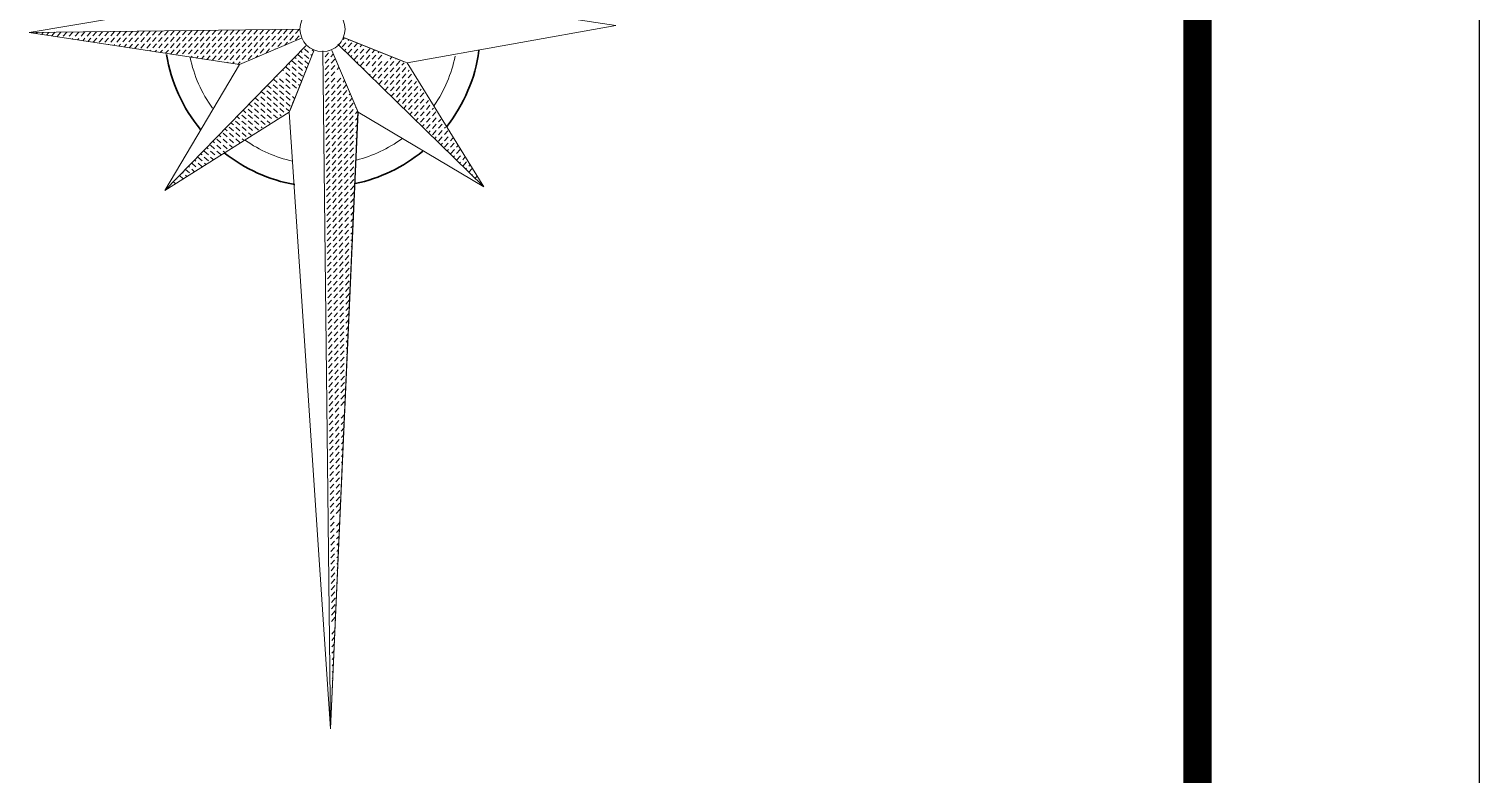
# Model space of a CAD drawing. Extents: x 536876 to 553676, y 4169885 to 4181765.
# Drawn here: x 552646 to 553676, y 4179983 to 4180512 of the extents above; entities that cross this region are included whole.
import ezdxf

# ---------------------------------------------------------------- set-up
doc = ezdxf.new("R2010")
doc.units = 0
doc.header["$MEASUREMENT"] = 0
doc.layers.add('层61', color=7, linetype='Continuous')
doc.layers.add('热电厂承德上板城', color=7, linetype='Continuous')

# ---------------------------------------------------------------- blocks, each defined once
blk = doc.blocks.new('ZBZ1')
at = {"layer": '层61', "color": 6, "linetype": 'Continuous', "lineweight": 0}
for p, q in [((-1.3, 0), (-0.102, 0)), ((-0.3701, -0.1533), (-0.0908, -0.0376)), ((0.3735, -0.1547), (0.0936, -0.0388)), ((0.3573, -0.148), (0.0959, -0.0397)), ((-0.7071, -0.7071), (-0.074, -0.074)), ((-0.7071, -0.7071), (-0.074, -0.074)), ((-0.1518, -0.3665), (-0.0399, -0.0962)), ((-0.148, -0.3573), (-0.0397, -0.0959)), ((0, -3.1), (0, -0.097)), ((0.1518, -0.3665), (0.0398, -0.0962)), ((0.1534, -0.3703), (0.0399, -0.0962)), ((0.7071, -0.7071), (0.0675, -0.0675)), ((0.1518, -0.3665), (0, -3.1))]:
    blk.add_line(p, q, dxfattribs=at)
at = {"layer": '层61', "color": 6, "linetype": 'Continuous', "lineweight": 0, "flags": 128}
blk.add_lwpolyline([(0, 3.1), (0.153, 0.3694), (0.7071, 0.7071), (0.3687, 0.1527), (1.3, 0), (0.3735, -0.1547), (0.7071, -0.7071), (0.1534, -0.3703), (0, -3.1), (0, -3.1), (-0.1518, -0.3665), (-0.7071, -0.7071), (-0.3701, -0.1533), (-1.3, 0), (-0.3573, 0.148), (-0.7071, 0.7071), (-0.1518, 0.3665)], dxfattribs=at)
at = {"layer": '层61', "color": 6, "linetype": 'Continuous', "lineweight": 0}
blk.add_circle((0, 0), 0.1, dxfattribs=at)
at = {"layer": '层61', "color": 6, "linetype": 'Continuous', "lineweight": 30}
for start, end in [(188.58362, 218.76166), (321.28932, 351.48939), (230.84275, 259.21569), (281.26223, 308.7483)]:
    blk.add_arc((0, 0), 0.7, start, end, dxfattribs=at)
at = {"layer": '层61', "color": 6, "linetype": 'Continuous', "lineweight": 0}
for start, end in [(191.42213, 215.04702), (325.00798, 347.73115), (234.65003, 256.66074), (283.89717, 305.26857)]:
    blk.add_arc((0, 0), 0.6, start, end, dxfattribs=at)
at = {"layer": '热电厂承德上板城', "color": 6, "linetype": 'Continuous', "lineweight": 0}
for p, q in [((-1.2916, -0.0014), (-1.291, -0.0007)), ((-1.2686, -0.0052), (-1.2646, -0.0007)), ((-1.2457, -0.009), (-1.2382, -0.0007)), ((-1.2227, -0.0127), (-1.2118, -0.0007)), ((-1.1997, -0.0165), (-1.1854, -0.0007)), ((-1.1754, -0.0188), (-1.159, -0.0007)), ((-1.149, -0.0188), (-1.1326, -0.0007)), ((-1.1226, -0.0188), (-1.1062, -0.0007)), ((-1.1087, -0.0315), (-1.1062, -0.0288)), ((-1.0962, -0.0188), (-1.0798, -0.0007)), ((-1.0857, -0.0353), (-1.0798, -0.0288)), ((-1.0698, -0.0188), (-1.0534, -0.0007)), ((-1.0627, -0.0391), (-1.0534, -0.0288)), ((-1.0434, -0.0188), (-1.027, -0.0007)), ((-1.0398, -0.0429), (-1.027, -0.0288)), ((-1.017, -0.0188), (-1.0006, -0.0007)), ((-1.017, -0.0469), (-1.0006, -0.0288)), ((-0.9906, -0.0188), (-0.9742, -0.0007)), ((-0.9906, -0.0469), (-0.9742, -0.0288)), ((-0.9642, -0.0188), (-0.9478, -0.0007)), ((-0.9642, -0.0469), (-0.9478, -0.0288)), ((-0.9487, -0.0579), (-0.9478, -0.0569)), ((-0.9378, -0.0188), (-0.9214, -0.0007)), ((-0.9378, -0.0469), (-0.9214, -0.0288)), ((-0.9257, -0.0617), (-0.9214, -0.0569)), ((-0.9114, -0.0188), (-0.895, -0.0007)), ((-0.9114, -0.0469), (-0.895, -0.0288)), ((-0.9028, -0.0655), (-0.895, -0.0569)), ((-0.885, -0.0188), (-0.8686, -0.0007)), ((-0.885, -0.0469), (-0.8686, -0.0288)), ((-0.8798, -0.0693), (-0.8686, -0.0569)), ((-0.8586, -0.0188), (-0.8422, -0.0007)), ((-0.8586, -0.0469), (-0.8422, -0.0288)), ((-0.8568, -0.0731), (-0.8422, -0.0569)), ((-0.8322, -0.0188), (-0.8158, -0.0007)), ((-0.8322, -0.0469), (-0.8158, -0.0288)), ((-0.8322, -0.075), (-0.8158, -0.0569)), ((-0.8058, -0.0188), (-0.7894, -0.0007)), ((-0.8058, -0.0469), (-0.7894, -0.0288)), ((-0.8058, -0.075), (-0.7894, -0.0569)), ((-0.7794, -0.0188), (-0.763, -0.0007)), ((-0.7794, -0.0469), (-0.763, -0.0288)), ((-0.7794, -0.075), (-0.763, -0.0569)), ((-0.753, -0.0188), (-0.7366, -0.0007)), ((-0.753, -0.0469), (-0.7366, -0.0288)), ((-0.753, -0.075), (-0.7366, -0.0569)), ((-0.7266, -0.0188), (-0.7102, -0.0007)), ((-0.7266, -0.0469), (-0.7102, -0.0288)), ((-0.7266, -0.075), (-0.7102, -0.0569)), ((-0.7002, -0.0188), (-0.6838, -0.0007)), ((-0.7002, -0.0469), (-0.6838, -0.0288)), ((-0.7002, -0.075), (-0.6838, -0.0569)), ((-0.6738, -0.0188), (-0.6574, -0.0007)), ((-0.6738, -0.0469), (-0.6574, -0.0288)), ((-0.6738, -0.075), (-0.6574, -0.0569)), ((-0.6474, -0.0188), (-0.631, -0.0007)), ((-0.6474, -0.0469), (-0.631, -0.0288)), ((-0.6474, -0.075), (-0.631, -0.0569)), ((-0.621, -0.0188), (-0.6046, -0.0007)), ((-0.621, -0.0469), (-0.6046, -0.0288)), ((-0.621, -0.075), (-0.6046, -0.0569)), ((-0.5946, -0.0188), (-0.5782, -0.0007)), ((-0.5946, -0.0469), (-0.5782, -0.0288)), ((-0.5946, -0.075), (-0.5782, -0.0569)), ((-0.5682, -0.0188), (-0.5518, -0.0007)), ((-0.5682, -0.0469), (-0.5518, -0.0288)), ((-0.5682, -0.075), (-0.5518, -0.0569)), ((-0.5418, -0.0188), (-0.5254, -0.0007)), ((-0.5418, -0.0469), (-0.5254, -0.0288)), ((-0.5418, -0.075), (-0.5254, -0.0569)), ((-0.5154, -0.0188), (-0.499, -0.0007)), ((-0.5154, -0.0469), (-0.499, -0.0288)), ((-0.5154, -0.075), (-0.499, -0.0569)), ((-0.489, -0.0188), (-0.4726, -0.0007)), ((-0.489, -0.0469), (-0.4726, -0.0288)), ((-0.489, -0.075), (-0.4726, -0.0569)), ((-0.4626, -0.0188), (-0.4462, -0.0007)), ((-0.4626, -0.0469), (-0.4462, -0.0288)), ((-0.4626, -0.075), (-0.4462, -0.0569)), ((-0.4362, -0.0188), (-0.4198, -0.0007)), ((-0.4362, -0.0469), (-0.4198, -0.0288)), ((-0.4362, -0.075), (-0.4198, -0.0569)), ((-0.4098, -0.0188), (-0.3934, -0.0007)), ((-0.4098, -0.0469), (-0.3934, -0.0288)), ((-0.4098, -0.075), (-0.3934, -0.0569)), ((-0.3834, -0.0188), (-0.367, -0.0007)), ((-0.3834, -0.0469), (-0.367, -0.0288)), ((-0.3834, -0.075), (-0.367, -0.0569)), ((-0.357, -0.0188), (-0.3406, -0.0007)), ((-0.357, -0.0469), (-0.3406, -0.0288)), ((-0.357, -0.075), (-0.3406, -0.0569)), ((-0.3306, -0.0188), (-0.3142, -0.0007)), ((-0.3306, -0.0469), (-0.3142, -0.0288)), ((-0.3306, -0.075), (-0.3142, -0.0569)), ((-0.3042, -0.0188), (-0.2878, -0.0007)), ((-0.3042, -0.0469), (-0.2878, -0.0288)), ((-0.3042, -0.075), (-0.2878, -0.0569)), ((-0.2778, -0.0188), (-0.2614, -0.0007)), ((-0.2778, -0.0469), (-0.2614, -0.0288)), ((-0.2778, -0.075), (-0.2614, -0.0569)), ((-0.2514, -0.0188), (-0.235, -0.0007)), ((-0.2514, -0.0469), (-0.235, -0.0288)), ((-0.2514, -0.075), (-0.235, -0.0569)), ((-0.225, -0.0188), (-0.2086, -0.0007)), ((-0.225, -0.0469), (-0.2086, -0.0288)), ((-0.225, -0.075), (-0.2086, -0.0569)), ((-0.1986, -0.0188), (-0.1822, -0.0007)), ((-0.1986, -0.0469), (-0.1822, -0.0288)), ((-0.1986, -0.075), (-0.1822, -0.0569)), ((-0.1722, -0.0188), (-0.1558, -0.0007)), ((-0.1722, -0.0469), (-0.1558, -0.0288)), ((-0.1669, -0.0691), (-0.1558, -0.0569)), ((-0.1458, -0.0188), (-0.1294, -0.0007)), ((-0.1458, -0.0469), (-0.1294, -0.0288)), ((-0.1194, -0.0188), (-0.103, -0.0007)), ((-0.1194, -0.0469), (-0.103, -0.0288)), ((0.1028, -0.0624), (0.0864, -0.0805)), ((0.0974, -0.0403), (0.0911, -0.0472)), ((0.1166, -0.0483), (0.1128, -0.0524)), ((0.1292, -0.0624), (0.1128, -0.0805)), ((0.1543, -0.0639), (0.1392, -0.0805)), ((-0.7658, -0.0881), (-0.763, -0.085)), ((-0.7428, -0.0919), (-0.7366, -0.085)), ((-0.7198, -0.0956), (-0.7102, -0.085)), ((-0.6969, -0.0994), (-0.6838, -0.085)), ((-0.6738, -0.1031), (-0.6574, -0.085)), ((-0.6474, -0.1031), (-0.631, -0.085)), ((-0.621, -0.1031), (-0.6046, -0.085)), ((-0.6058, -0.1144), (-0.6046, -0.1131)), ((-0.5946, -0.1031), (-0.5782, -0.085)), ((-0.5828, -0.1182), (-0.5782, -0.1131)), ((-0.5682, -0.1031), (-0.5518, -0.085)), ((-0.5599, -0.122), (-0.5518, -0.1131)), ((-0.5418, -0.1031), (-0.5254, -0.085)), ((-0.5369, -0.1258), (-0.5254, -0.1131)), ((-0.5154, -0.1031), (-0.499, -0.085)), ((-0.5139, -0.1296), (-0.499, -0.1131)), ((-0.489, -0.1031), (-0.4726, -0.085)), ((-0.489, -0.1312), (-0.4726, -0.1131)), ((-0.4626, -0.1031), (-0.4462, -0.085)), ((-0.4626, -0.1312), (-0.4462, -0.1131)), ((-0.4362, -0.1031), (-0.4198, -0.085)), ((-0.4362, -0.1312), (-0.4198, -0.1131)), ((-0.4098, -0.1031), (-0.3934, -0.085)), ((-0.4098, -0.1312), (-0.3934, -0.1131)), ((-0.3834, -0.1031), (-0.367, -0.085)), ((-0.3834, -0.1312), (-0.367, -0.1131)), ((-0.357, -0.1031), (-0.3406, -0.085)), ((-0.357, -0.1312), (-0.3406, -0.1131)), ((-0.3306, -0.1031), (-0.3142, -0.085)), ((-0.3306, -0.1312), (-0.3142, -0.1131)), ((-0.3042, -0.1031), (-0.2878, -0.085)), ((-0.2967, -0.1229), (-0.2878, -0.1131)), ((-0.2778, -0.1031), (-0.2614, -0.085)), ((-0.2514, -0.1031), (-0.235, -0.085)), ((-0.2106, -0.0872), (-0.2086, -0.085)), ((-0.1186, -0.1292), (-0.1242, -0.1242)), ((-0.0905, -0.1292), (-0.1086, -0.1128)), ((-0.0905, -0.1028), (-0.097, -0.097)), ((-0.0624, -0.1028), (-0.0805, -0.0864)), ((-0.0624, -0.1292), (-0.0805, -0.1128)), ((-0.0483, -0.1166), (-0.0524, -0.1128)), ((-0.0403, -0.0974), (-0.0472, -0.0911)), ((0.0262, -0.1056), (0.0098, -0.1237)), ((0.0465, -0.1123), (0.0362, -0.1237)), ((0.1028, -0.0905), (0.097, -0.097)), ((0.1292, -0.0905), (0.1128, -0.1086)), ((0.1292, -0.1186), (0.1242, -0.1242)), ((0.1556, -0.0905), (0.1392, -0.1086)), ((0.1556, -0.1186), (0.1392, -0.1367)), ((0.1735, -0.0718), (0.1656, -0.0805)), ((0.182, -0.0905), (0.1656, -0.1086)), ((0.182, -0.1186), (0.1656, -0.1367)), ((0.1926, -0.0798), (0.192, -0.0805)), ((0.2084, -0.0905), (0.192, -0.1086)), ((0.2084, -0.1186), (0.192, -0.1367)), ((0.2304, -0.0954), (0.2184, -0.1086)), ((0.2348, -0.1186), (0.2184, -0.1367)), ((0.2495, -0.1034), (0.2448, -0.1086)), ((0.2612, -0.1186), (0.2448, -0.1367)), ((0.3065, -0.1269), (0.2976, -0.1367)), ((-0.4229, -0.1446), (-0.4198, -0.1412)), ((-0.3999, -0.1484), (-0.3934, -0.1412)), ((-0.3769, -0.1522), (-0.367, -0.1412)), ((-0.1748, -0.182), (-0.1786, -0.1786)), ((-0.1467, -0.182), (-0.1648, -0.1656)), ((-0.1467, -0.2084), (-0.1648, -0.192)), ((-0.1467, -0.1556), (-0.1514, -0.1514)), ((-0.1186, -0.1556), (-0.1367, -0.1392)), ((-0.1186, -0.182), (-0.1367, -0.1656)), ((-0.1186, -0.2084), (-0.1367, -0.192)), ((-0.0905, -0.1556), (-0.1086, -0.1392)), ((-0.0905, -0.182), (-0.1086, -0.1656)), ((-0.0905, -0.2084), (-0.1086, -0.192)), ((-0.0639, -0.1543), (-0.0805, -0.1392)), ((-0.0718, -0.1735), (-0.0805, -0.1656)), ((-0.0798, -0.1926), (-0.0805, -0.192)), ((0.0262, -0.1337), (0.0098, -0.1518)), ((0.0262, -0.1618), (0.0098, -0.1799)), ((0.0262, -0.1899), (0.0098, -0.208)), ((0.0526, -0.1337), (0.0362, -0.1518)), ((0.0526, -0.1618), (0.0362, -0.1799)), ((0.0526, -0.1899), (0.0362, -0.208)), ((0.0708, -0.1709), (0.0626, -0.1799)), ((0.1556, -0.1467), (0.1514, -0.1514)), ((0.182, -0.1467), (0.1656, -0.1648)), ((0.182, -0.1748), (0.1786, -0.1786)), ((0.2084, -0.1467), (0.192, -0.1648)), ((0.2348, -0.1467), (0.2184, -0.1648)), ((0.2348, -0.1748), (0.2184, -0.1929)), ((0.2612, -0.1467), (0.2448, -0.1648)), ((0.2612, -0.1748), (0.2448, -0.1929)), ((0.2876, -0.1467), (0.2712, -0.1648)), ((0.2876, -0.1748), (0.2712, -0.1929)), ((0.314, -0.1467), (0.2976, -0.1648)), ((0.314, -0.1748), (0.2976, -0.1929)), ((0.3256, -0.1349), (0.324, -0.1367)), ((0.3404, -0.1467), (0.324, -0.1648)), ((0.3404, -0.1748), (0.324, -0.1929)), ((0.3607, -0.1534), (0.3504, -0.1648)), ((0.3668, -0.1748), (0.3504, -0.1929)), ((0.3819, -0.1873), (0.3768, -0.1929)), ((-0.231, -0.2612), (-0.2468, -0.2468)), ((-0.231, -0.2348), (-0.233, -0.233)), ((-0.2029, -0.2612), (-0.221, -0.2448)), ((-0.2029, -0.2348), (-0.2196, -0.2196)), ((-0.2029, -0.2084), (-0.2058, -0.2058)), ((-0.1748, -0.2348), (-0.1929, -0.2184)), ((-0.1748, -0.2612), (-0.1929, -0.2448)), ((-0.1467, -0.2348), (-0.1648, -0.2184)), ((-0.1467, -0.2612), (-0.1648, -0.2448)), ((-0.1186, -0.2348), (-0.1367, -0.2184)), ((-0.1186, -0.2612), (-0.1367, -0.2448)), ((-0.0954, -0.2304), (-0.1086, -0.2184)), ((-0.1034, -0.2495), (-0.1086, -0.2448)), ((0.0262, -0.218), (0.0098, -0.2361)), ((0.0262, -0.2461), (0.0098, -0.2642)), ((0.0526, -0.218), (0.0362, -0.2361)), ((0.0526, -0.2461), (0.0362, -0.2642)), ((0.079, -0.218), (0.0626, -0.2361)), ((0.079, -0.2461), (0.0626, -0.2642)), ((0.095, -0.2295), (0.089, -0.2361)), ((0.103, -0.2487), (0.089, -0.2642)), ((0.2084, -0.2029), (0.2058, -0.2058)), ((0.2348, -0.2029), (0.2196, -0.2196)), ((0.2348, -0.231), (0.233, -0.233)), ((0.2612, -0.2029), (0.2448, -0.221)), ((0.2612, -0.231), (0.2468, -0.2468)), ((0.2876, -0.2029), (0.2712, -0.221)), ((0.2876, -0.231), (0.2712, -0.2491)), ((0.314, -0.2029), (0.2976, -0.221)), ((0.314, -0.231), (0.2976, -0.2491)), ((0.3404, -0.2029), (0.324, -0.221)), ((0.3404, -0.231), (0.324, -0.2491)), ((0.3668, -0.2029), (0.3504, -0.221)), ((0.3668, -0.231), (0.3504, -0.2491)), ((0.3923, -0.2039), (0.3768, -0.221)), ((0.3932, -0.231), (0.3768, -0.2491)), ((0.4135, -0.2378), (0.4032, -0.2491)), ((-0.2872, -0.314), (-0.3013, -0.3013)), ((-0.2591, -0.314), (-0.2772, -0.2976)), ((-0.2591, -0.2876), (-0.2741, -0.2741)), ((-0.2591, -0.2612), (-0.2602, -0.2602)), ((-0.231, -0.2876), (-0.2491, -0.2712)), ((-0.231, -0.314), (-0.2491, -0.2976)), ((-0.2029, -0.2876), (-0.221, -0.2712)), ((-0.2029, -0.314), (-0.221, -0.2976)), ((-0.1748, -0.2876), (-0.1929, -0.2712)), ((-0.1748, -0.314), (-0.1929, -0.2976)), ((-0.1467, -0.2876), (-0.1648, -0.2712)), ((-0.1467, -0.314), (-0.1648, -0.2976)), ((-0.1269, -0.3065), (-0.1367, -0.2976)), ((0.0262, -0.2742), (0.0098, -0.2923)), ((0.0262, -0.3023), (0.0098, -0.3204)), ((0.0526, -0.2742), (0.0362, -0.2923)), ((0.0526, -0.3023), (0.0362, -0.3204)), ((0.079, -0.2742), (0.0626, -0.2923)), ((0.079, -0.3023), (0.0626, -0.3204)), ((0.1054, -0.2742), (0.089, -0.2923)), ((0.1054, -0.3023), (0.089, -0.3204)), ((0.1193, -0.288), (0.1154, -0.2923)), ((0.1273, -0.3073), (0.1154, -0.3204)), ((0.2612, -0.2591), (0.2602, -0.2602)), ((0.2876, -0.2591), (0.2741, -0.2741)), ((0.314, -0.2591), (0.2976, -0.2772)), ((0.314, -0.2872), (0.3013, -0.3013)), ((0.3404, -0.2591), (0.324, -0.2772)), ((0.3404, -0.2872), (0.324, -0.3053)), ((0.3404, -0.3153), (0.3285, -0.3285)), ((0.3668, -0.2591), (0.3504, -0.2772)), ((0.3668, -0.2872), (0.3504, -0.3053)), ((0.3668, -0.3153), (0.3504, -0.3334)), ((0.3932, -0.2591), (0.3768, -0.2772)), ((0.3932, -0.2872), (0.3768, -0.3053)), ((0.3932, -0.3153), (0.3768, -0.3334)), ((0.4196, -0.2591), (0.4032, -0.2772)), ((0.4196, -0.2872), (0.4032, -0.3053)), ((0.4196, -0.3153), (0.4032, -0.3334)), ((0.4346, -0.2716), (0.4296, -0.2772)), ((0.445, -0.2883), (0.4296, -0.3053)), ((0.446, -0.3153), (0.4296, -0.3334)), ((-0.3715, -0.3932), (-0.3829, -0.3829)), ((-0.3434, -0.3932), (-0.3615, -0.3768)), ((-0.3434, -0.3668), (-0.3557, -0.3557)), ((-0.3153, -0.3668), (-0.3334, -0.3504)), ((-0.3153, -0.3932), (-0.3334, -0.3768)), ((-0.3153, -0.3404), (-0.3285, -0.3285)), ((-0.2872, -0.3404), (-0.3053, -0.324)), ((-0.2872, -0.3668), (-0.3053, -0.3504)), ((-0.2872, -0.3932), (-0.3053, -0.3768)), ((-0.2591, -0.3404), (-0.2772, -0.324)), ((-0.2591, -0.3668), (-0.2772, -0.3504)), ((-0.2591, -0.3932), (-0.2772, -0.3768)), ((-0.231, -0.3404), (-0.2491, -0.324)), ((-0.231, -0.3668), (-0.2491, -0.3504)), ((-0.231, -0.3932), (-0.2491, -0.3768)), ((-0.2029, -0.3404), (-0.221, -0.324)), ((-0.2029, -0.3668), (-0.221, -0.3504)), ((-0.2039, -0.3923), (-0.221, -0.3768)), ((-0.1748, -0.3404), (-0.1929, -0.324)), ((-0.1748, -0.3668), (-0.1929, -0.3504)), ((-0.1873, -0.3819), (-0.1929, -0.3768)), ((-0.1467, -0.3404), (-0.1648, -0.324)), ((-0.1534, -0.3607), (-0.1648, -0.3504)), ((-0.1349, -0.3256), (-0.1367, -0.324)), ((0.0262, -0.3304), (0.0098, -0.3485)), ((0.0262, -0.3585), (0.0098, -0.3766)), ((0.0526, -0.3304), (0.0362, -0.3485)), ((0.0526, -0.3585), (0.0362, -0.3766)), ((0.079, -0.3304), (0.0626, -0.3485)), ((0.079, -0.3585), (0.0626, -0.3766)), ((0.1054, -0.3304), (0.089, -0.3485)), ((0.1054, -0.3585), (0.089, -0.3766)), ((0.1318, -0.3304), (0.1154, -0.3485)), ((0.1318, -0.3585), (0.1154, -0.3766)), ((0.1435, -0.3466), (0.1418, -0.3485)), ((0.1515, -0.3659), (0.1418, -0.3766)), ((0.3668, -0.3434), (0.3557, -0.3557)), ((0.3932, -0.3434), (0.3768, -0.3615)), ((0.3932, -0.3715), (0.3829, -0.3829)), ((0.4196, -0.3434), (0.4032, -0.3615)), ((0.4196, -0.3715), (0.4032, -0.3896)), ((0.446, -0.3434), (0.4296, -0.3615)), ((0.446, -0.3715), (0.4296, -0.3896)), ((0.4662, -0.3221), (0.456, -0.3334)), ((0.4724, -0.3434), (0.456, -0.3615)), ((0.4724, -0.3715), (0.456, -0.3896)), ((0.4874, -0.356), (0.4824, -0.3615)), ((0.4978, -0.3726), (0.4824, -0.3896)), ((-0.4277, -0.446), (-0.4373, -0.4373)), ((-0.3996, -0.446), (-0.4177, -0.4296)), ((-0.3996, -0.4196), (-0.4101, -0.4101)), ((-0.3715, -0.4196), (-0.3896, -0.4032)), ((-0.3715, -0.446), (-0.3896, -0.4296)), ((-0.3434, -0.4196), (-0.3615, -0.4032)), ((-0.3434, -0.446), (-0.3615, -0.4296)), ((-0.3153, -0.4196), (-0.3334, -0.4032)), ((-0.3153, -0.446), (-0.3334, -0.4296)), ((-0.2872, -0.4196), (-0.3053, -0.4032)), ((-0.2883, -0.445), (-0.3053, -0.4296)), ((-0.2591, -0.4196), (-0.2772, -0.4032)), ((-0.2716, -0.4346), (-0.2772, -0.4296)), ((-0.2378, -0.4135), (-0.2491, -0.4032)), ((0.0262, -0.3866), (0.0098, -0.4047)), ((0.0262, -0.4147), (0.0098, -0.4328)), ((0.0262, -0.4428), (0.0098, -0.4609)), ((0.0526, -0.3866), (0.0362, -0.4047)), ((0.0526, -0.4147), (0.0362, -0.4328)), ((0.0526, -0.4428), (0.0362, -0.4609)), ((0.079, -0.3866), (0.0626, -0.4047)), ((0.079, -0.4147), (0.0626, -0.4328)), ((0.079, -0.4428), (0.0626, -0.4609)), ((0.1054, -0.3866), (0.089, -0.4047)), ((0.1054, -0.4147), (0.089, -0.4328)), ((0.1054, -0.4428), (0.089, -0.4609)), ((0.1318, -0.3866), (0.1154, -0.4047)), ((0.1318, -0.4147), (0.1154, -0.4328)), ((0.1318, -0.4428), (0.1154, -0.4609)), ((0.1502, -0.3954), (0.1418, -0.4047)), ((0.1485, -0.4254), (0.1418, -0.4328)), ((0.4196, -0.3996), (0.4101, -0.4101)), ((0.446, -0.3996), (0.4296, -0.4177)), ((0.446, -0.4277), (0.4373, -0.4373)), ((0.4724, -0.3996), (0.456, -0.4177)), ((0.4724, -0.4277), (0.456, -0.4458)), ((0.4988, -0.3996), (0.4824, -0.4177)), ((0.4988, -0.4277), (0.4824, -0.4458)), ((0.519, -0.4064), (0.5088, -0.4177)), ((0.5252, -0.4277), (0.5088, -0.4458)), ((0.5402, -0.4403), (0.5352, -0.4458)), ((-0.4839, -0.5252), (-0.502, -0.5088)), ((-0.4839, -0.4988), (-0.4917, -0.4917)), ((-0.4558, -0.4988), (-0.4739, -0.4824)), ((-0.4558, -0.5252), (-0.4739, -0.5088)), ((-0.4558, -0.4724), (-0.4645, -0.4645)), ((-0.4277, -0.4724), (-0.4458, -0.456)), ((-0.4277, -0.4988), (-0.4458, -0.4824)), ((-0.4277, -0.5252), (-0.4458, -0.5088)), ((-0.3996, -0.4724), (-0.4177, -0.456)), ((-0.3996, -0.4988), (-0.4177, -0.4824)), ((-0.4064, -0.519), (-0.4177, -0.5088)), ((-0.3715, -0.4724), (-0.3896, -0.456)), ((-0.3726, -0.4978), (-0.3896, -0.4824)), ((-0.3434, -0.4724), (-0.3615, -0.456)), ((-0.356, -0.4874), (-0.3615, -0.4824)), ((-0.3221, -0.4662), (-0.3334, -0.456)), ((0.0262, -0.4709), (0.0098, -0.489)), ((0.0262, -0.499), (0.0098, -0.5171)), ((0.0526, -0.4709), (0.0362, -0.489)), ((0.0526, -0.499), (0.0362, -0.5171)), ((0.079, -0.4709), (0.0626, -0.489)), ((0.079, -0.499), (0.0626, -0.5171)), ((0.1054, -0.4709), (0.089, -0.489)), ((0.1054, -0.499), (0.089, -0.5171)), ((0.1318, -0.4709), (0.1154, -0.489)), ((0.1318, -0.499), (0.1154, -0.5171)), ((0.1469, -0.4553), (0.1418, -0.4609)), ((0.1452, -0.4852), (0.1418, -0.489)), ((0.4724, -0.4558), (0.4645, -0.4645)), ((0.4988, -0.4558), (0.4824, -0.4739)), ((0.4988, -0.4839), (0.4917, -0.4917)), ((0.5252, -0.4558), (0.5088, -0.4739)), ((0.5252, -0.4839), (0.5088, -0.502)), ((0.5252, -0.512), (0.5189, -0.5189)), ((0.5506, -0.4569), (0.5352, -0.4739)), ((0.5516, -0.4839), (0.5352, -0.502)), ((0.5516, -0.512), (0.5352, -0.5301)), ((0.5718, -0.4908), (0.5616, -0.502)), ((0.578, -0.512), (0.5616, -0.5301)), ((-0.5682, -0.578), (-0.5733, -0.5733)), ((-0.5401, -0.578), (-0.5582, -0.5616)), ((-0.5401, -0.5516), (-0.5461, -0.5461)), ((-0.512, -0.5516), (-0.5301, -0.5352)), ((-0.512, -0.578), (-0.5301, -0.5616)), ((-0.512, -0.5252), (-0.5189, -0.5189)), ((-0.4839, -0.5516), (-0.502, -0.5352)), ((-0.4908, -0.5718), (-0.502, -0.5616)), ((-0.4569, -0.5506), (-0.4739, -0.5352)), ((-0.4403, -0.5402), (-0.4458, -0.5352)), ((0.0262, -0.5271), (0.0098, -0.5452)), ((0.0262, -0.5552), (0.0098, -0.5733)), ((0.0526, -0.5271), (0.0362, -0.5452)), ((0.0526, -0.5552), (0.0362, -0.5733)), ((0.079, -0.5271), (0.0626, -0.5452)), ((0.079, -0.5552), (0.0626, -0.5733)), ((0.1054, -0.5271), (0.089, -0.5452)), ((0.1054, -0.5552), (0.089, -0.5733)), ((0.1318, -0.5271), (0.1154, -0.5452)), ((0.1318, -0.5552), (0.1154, -0.5733)), ((0.1435, -0.5152), (0.1418, -0.5171)), ((0.5516, -0.5401), (0.5461, -0.5461)), ((0.578, -0.5401), (0.5616, -0.5582)), ((0.578, -0.5682), (0.5733, -0.5733)), ((0.5929, -0.5246), (0.588, -0.5301)), ((0.6033, -0.5413), (0.588, -0.5582)), ((0.6044, -0.5682), (0.588, -0.5863)), ((0.6245, -0.5751), (0.6144, -0.5863)), ((-0.6256, -0.6561), (-0.6416, -0.6416)), ((-0.6244, -0.6308), (-0.6278, -0.6278)), ((-0.5963, -0.6308), (-0.6144, -0.6144)), ((-0.609, -0.6457), (-0.6144, -0.6408)), ((-0.5963, -0.6044), (-0.6005, -0.6005)), ((-0.5682, -0.6044), (-0.5863, -0.588)), ((-0.5751, -0.6245), (-0.5863, -0.6144)), ((-0.5413, -0.6033), (-0.5582, -0.588)), ((-0.5246, -0.5929), (-0.5301, -0.588)), ((0.0262, -0.5833), (0.0098, -0.6014)), ((0.0262, -0.6114), (0.0098, -0.6295)), ((0.0262, -0.6395), (0.0098, -0.6576)), ((0.0526, -0.5833), (0.0362, -0.6014)), ((0.0526, -0.6114), (0.0362, -0.6295)), ((0.0526, -0.6395), (0.0362, -0.6576)), ((0.079, -0.5833), (0.0626, -0.6014)), ((0.079, -0.6114), (0.0626, -0.6295)), ((0.079, -0.6395), (0.0626, -0.6576)), ((0.1054, -0.5833), (0.089, -0.6014)), ((0.1054, -0.6114), (0.089, -0.6295)), ((0.1054, -0.6395), (0.089, -0.6576)), ((0.1318, -0.5833), (0.1154, -0.6014)), ((0.1318, -0.6114), (0.1154, -0.6295)), ((0.1318, -0.6395), (0.1154, -0.6576)), ((0.6044, -0.5963), (0.6005, -0.6005)), ((0.6308, -0.5963), (0.6144, -0.6144)), ((0.6308, -0.6244), (0.6278, -0.6278)), ((0.6457, -0.609), (0.6408, -0.6144)), ((0.6561, -0.6256), (0.6416, -0.6416)), ((-0.6933, -0.6985), (-0.696, -0.696)), ((-0.6806, -0.6836), (-0.6822, -0.6822)), ((-0.6595, -0.6773), (-0.6688, -0.6688)), ((-0.6525, -0.6572), (-0.655, -0.655)), ((0.0262, -0.6676), (0.0098, -0.6857)), ((0.0262, -0.6957), (0.0098, -0.7138)), ((0.0526, -0.6676), (0.0362, -0.6857)), ((0.0526, -0.6957), (0.0362, -0.7138)), ((0.079, -0.6676), (0.0626, -0.6857)), ((0.079, -0.6957), (0.0626, -0.7138)), ((0.1054, -0.6676), (0.089, -0.6857)), ((0.1054, -0.6957), (0.089, -0.7138)), ((0.1318, -0.6676), (0.1154, -0.6857)), ((0.1318, -0.6957), (0.1154, -0.7138)), ((0.6572, -0.6525), (0.655, -0.655)), ((0.6773, -0.6595), (0.6688, -0.6688)), ((0.6836, -0.6806), (0.6822, -0.6822)), ((0.6985, -0.6933), (0.696, -0.696)), ((0.0262, -0.7238), (0.0098, -0.7419)), ((0.0262, -0.7519), (0.0098, -0.77)), ((0.0526, -0.7238), (0.0362, -0.7419)), ((0.0526, -0.7519), (0.0362, -0.77)), ((0.079, -0.7238), (0.0626, -0.7419)), ((0.079, -0.7519), (0.0626, -0.77)), ((0.1054, -0.7238), (0.089, -0.7419)), ((0.1054, -0.7519), (0.089, -0.77)), ((0.1318, -0.7238), (0.1154, -0.7419)), ((0.1303, -0.7535), (0.1154, -0.77)), ((0.0262, -0.78), (0.0098, -0.7981)), ((0.0262, -0.8081), (0.0098, -0.8262)), ((0.0526, -0.78), (0.0362, -0.7981)), ((0.0526, -0.8081), (0.0362, -0.8262)), ((0.079, -0.78), (0.0626, -0.7981)), ((0.079, -0.8081), (0.0626, -0.8262)), ((0.1054, -0.78), (0.089, -0.7981)), ((0.1054, -0.8081), (0.089, -0.8262)), ((0.1286, -0.7835), (0.1154, -0.7981)), ((0.127, -0.8134), (0.1154, -0.8262)), ((0.0262, -0.8362), (0.0098, -0.8543)), ((0.0262, -0.8643), (0.0098, -0.8824)), ((0.0262, -0.8924), (0.0098, -0.9105)), ((0.0526, -0.8362), (0.0362, -0.8543)), ((0.0526, -0.8643), (0.0362, -0.8824)), ((0.0526, -0.8924), (0.0362, -0.9105)), ((0.079, -0.8362), (0.0626, -0.8543)), ((0.079, -0.8643), (0.0626, -0.8824)), ((0.079, -0.8924), (0.0626, -0.9105)), ((0.1054, -0.8362), (0.089, -0.8543)), ((0.1054, -0.8643), (0.089, -0.8824)), ((0.1054, -0.8924), (0.089, -0.9105)), ((0.1253, -0.8434), (0.1154, -0.8543)), ((0.1237, -0.8733), (0.1154, -0.8824)), ((0.0262, -0.9205), (0.0098, -0.9386)), ((0.0262, -0.9486), (0.0098, -0.9667)), ((0.0526, -0.9205), (0.0362, -0.9386)), ((0.0526, -0.9486), (0.0362, -0.9667)), ((0.079, -0.9205), (0.0626, -0.9386)), ((0.079, -0.9486), (0.0626, -0.9667)), ((0.1054, -0.9205), (0.089, -0.9386)), ((0.1054, -0.9486), (0.089, -0.9667)), ((0.122, -0.9032), (0.1154, -0.9105)), ((0.1203, -0.9332), (0.1154, -0.9386)), ((0.1187, -0.9631), (0.1154, -0.9667)), ((0.0262, -0.9767), (0.0098, -0.9948)), ((0.0262, -1.0048), (0.0098, -1.0229)), ((0.0526, -0.9767), (0.0362, -0.9948)), ((0.0526, -1.0048), (0.0362, -1.0229)), ((0.079, -0.9767), (0.0626, -0.9948)), ((0.079, -1.0048), (0.0626, -1.0229)), ((0.1054, -0.9767), (0.089, -0.9948)), ((0.1054, -1.0048), (0.089, -1.0229)), ((0.117, -0.993), (0.1154, -0.9948)), ((0.0262, -1.0329), (0.0098, -1.051)), ((0.0262, -1.061), (0.0098, -1.0791)), ((0.0262, -1.0891), (0.0098, -1.1072)), ((0.0526, -1.0329), (0.0362, -1.051)), ((0.0526, -1.061), (0.0362, -1.0791)), ((0.0526, -1.0891), (0.0362, -1.1072)), ((0.079, -1.0329), (0.0626, -1.051)), ((0.079, -1.061), (0.0626, -1.0791)), ((0.079, -1.0891), (0.0626, -1.1072)), ((0.1054, -1.0329), (0.089, -1.051)), ((0.1054, -1.061), (0.089, -1.0791)), ((0.1054, -1.0891), (0.089, -1.1072)), ((0.0262, -1.1172), (0.0098, -1.1353)), ((0.0262, -1.1453), (0.0098, -1.1634)), ((0.0526, -1.1172), (0.0362, -1.1353)), ((0.0526, -1.1453), (0.0362, -1.1634)), ((0.079, -1.1172), (0.0626, -1.1353)), ((0.079, -1.1453), (0.0626, -1.1634)), ((0.1054, -1.1172), (0.089, -1.1353)), ((0.1054, -1.1453), (0.089, -1.1634)), ((0.0262, -1.1734), (0.0098, -1.1915)), ((0.0262, -1.2015), (0.0098, -1.2196)), ((0.0526, -1.1734), (0.0362, -1.1915)), ((0.0526, -1.2015), (0.0362, -1.2196)), ((0.079, -1.1734), (0.0626, -1.1915)), ((0.079, -1.2015), (0.0626, -1.2196)), ((0.1054, -1.1734), (0.089, -1.1915)), ((0.1054, -1.2015), (0.089, -1.2196)), ((0.0262, -1.2296), (0.0098, -1.2477)), ((0.0262, -1.2577), (0.0098, -1.2758)), ((0.0526, -1.2296), (0.0362, -1.2477)), ((0.0526, -1.2577), (0.0362, -1.2758)), ((0.079, -1.2296), (0.0626, -1.2477)), ((0.079, -1.2577), (0.0626, -1.2758)), ((0.1038, -1.2314), (0.089, -1.2477)), ((0.1021, -1.2613), (0.089, -1.2758)), ((0.0262, -1.2858), (0.0098, -1.3039)), ((0.0262, -1.3139), (0.0098, -1.332)), ((0.0262, -1.342), (0.0098, -1.3601)), ((0.0526, -1.2858), (0.0362, -1.3039)), ((0.0526, -1.3139), (0.0362, -1.332)), ((0.0526, -1.342), (0.0362, -1.3601)), ((0.079, -1.2858), (0.0626, -1.3039)), ((0.079, -1.3139), (0.0626, -1.332)), ((0.079, -1.342), (0.0626, -1.3601)), ((0.1004, -1.2913), (0.089, -1.3039)), ((0.0988, -1.3212), (0.089, -1.332)), ((0.0262, -1.3701), (0.0098, -1.3882)), ((0.0262, -1.3982), (0.0098, -1.4163)), ((0.0526, -1.3701), (0.0362, -1.3882)), ((0.0526, -1.3982), (0.0362, -1.4163)), ((0.079, -1.3701), (0.0626, -1.3882)), ((0.079, -1.3982), (0.0626, -1.4163)), ((0.0971, -1.3511), (0.089, -1.3601)), ((0.0955, -1.3811), (0.089, -1.3882)), ((0.0938, -1.411), (0.089, -1.4163)), ((0.0262, -1.4263), (0.0098, -1.4444)), ((0.0262, -1.4544), (0.0098, -1.4725)), ((0.0526, -1.4263), (0.0362, -1.4444)), ((0.0526, -1.4544), (0.0362, -1.4725)), ((0.079, -1.4263), (0.0626, -1.4444)), ((0.079, -1.4544), (0.0626, -1.4725)), ((0.0921, -1.4409), (0.089, -1.4444)), ((0.0905, -1.4709), (0.089, -1.4725)), ((0.0262, -1.4825), (0.0098, -1.5006)), ((0.0262, -1.5106), (0.0098, -1.5287)), ((0.0262, -1.5387), (0.0098, -1.5568)), ((0.0526, -1.4825), (0.0362, -1.5006)), ((0.0526, -1.5106), (0.0362, -1.5287)), ((0.0526, -1.5387), (0.0362, -1.5568)), ((0.079, -1.4825), (0.0626, -1.5006)), ((0.079, -1.5106), (0.0626, -1.5287)), ((0.079, -1.5387), (0.0626, -1.5568)), ((0.0262, -1.5668), (0.0098, -1.5849)), ((0.0262, -1.5949), (0.0098, -1.613)), ((0.0526, -1.5668), (0.0362, -1.5849)), ((0.0526, -1.5949), (0.0362, -1.613)), ((0.079, -1.5668), (0.0626, -1.5849)), ((0.079, -1.5949), (0.0626, -1.613)), ((0.0262, -1.623), (0.0098, -1.6411)), ((0.0262, -1.6511), (0.0098, -1.6692)), ((0.0526, -1.623), (0.0362, -1.6411)), ((0.0526, -1.6511), (0.0362, -1.6692)), ((0.079, -1.623), (0.0626, -1.6411)), ((0.079, -1.6511), (0.0626, -1.6692)), ((0.0262, -1.6792), (0.0098, -1.6973)), ((0.0262, -1.7073), (0.0098, -1.7254)), ((0.0526, -1.6792), (0.0362, -1.6973)), ((0.0526, -1.7073), (0.0362, -1.7254)), ((0.0772, -1.7093), (0.0626, -1.7254)), ((0.0262, -1.7354), (0.0098, -1.7535)), ((0.0262, -1.7635), (0.0098, -1.7816)), ((0.0262, -1.7916), (0.0098, -1.8097)), ((0.0526, -1.7354), (0.0362, -1.7535)), ((0.0526, -1.7635), (0.0362, -1.7816)), ((0.0526, -1.7916), (0.0362, -1.8097)), ((0.0756, -1.7392), (0.0626, -1.7535)), ((0.0739, -1.7691), (0.0626, -1.7816)), ((0.0262, -1.8197), (0.0098, -1.8378)), ((0.0262, -1.8478), (0.0098, -1.8659)), ((0.0526, -1.8197), (0.0362, -1.8378)), ((0.0526, -1.8478), (0.0362, -1.8659)), ((0.0722, -1.7991), (0.0626, -1.8097)), ((0.0706, -1.829), (0.0626, -1.8378)), ((0.0689, -1.8589), (0.0626, -1.8659)), ((0.0262, -1.8759), (0.0098, -1.894)), ((0.0262, -1.904), (0.0098, -1.9221)), ((0.0526, -1.8759), (0.0362, -1.894)), ((0.0526, -1.904), (0.0362, -1.9221)), ((0.0673, -1.8889), (0.0626, -1.894)), ((0.0656, -1.9188), (0.0626, -1.9221)), ((0.0262, -1.9321), (0.0098, -1.9502)), ((0.0262, -1.9602), (0.0098, -1.9783)), ((0.0262, -1.9883), (0.0098, -2.0064)), ((0.0526, -1.9321), (0.0362, -1.9502)), ((0.0526, -1.9602), (0.0362, -1.9783)), ((0.0526, -1.9883), (0.0362, -2.0064)), ((0.0639, -1.9487), (0.0626, -1.9502)), ((0.0262, -2.0164), (0.0098, -2.0345)), ((0.0262, -2.0445), (0.0098, -2.0626)), ((0.0526, -2.0164), (0.0362, -2.0345)), ((0.0526, -2.0445), (0.0362, -2.0626)), ((0.0262, -2.0726), (0.0098, -2.0907)), ((0.0262, -2.1007), (0.0098, -2.1188)), ((0.0526, -2.0726), (0.0362, -2.0907)), ((0.0526, -2.1007), (0.0362, -2.1188)), ((0.0262, -2.1288), (0.0098, -2.1469)), ((0.0262, -2.1569), (0.0098, -2.175)), ((0.0526, -2.1288), (0.0362, -2.1469)), ((0.0262, -2.185), (0.0098, -2.2031)), ((0.0262, -2.2131), (0.0098, -2.2312)), ((0.0262, -2.2412), (0.0098, -2.2593)), ((0.0507, -2.1871), (0.0362, -2.2031)), ((0.049, -2.217), (0.0362, -2.2312)), ((0.0474, -2.247), (0.0362, -2.2593)), ((0.0262, -2.2693), (0.0098, -2.2874)), ((0.0262, -2.2974), (0.0098, -2.3155)), ((0.0457, -2.2769), (0.0362, -2.2874)), ((0.044, -2.3068), (0.0362, -2.3155)), ((0.0262, -2.3255), (0.0098, -2.3436)), ((0.0262, -2.3536), (0.0098, -2.3717)), ((0.0424, -2.3368), (0.0362, -2.3436)), ((0.0407, -2.3667), (0.0362, -2.3717)), ((0.0262, -2.3817), (0.0098, -2.3998)), ((0.0262, -2.4098), (0.0098, -2.4279)), ((0.0262, -2.4379), (0.0098, -2.456)), ((0.0391, -2.3966), (0.0362, -2.3998)), ((0.0374, -2.4266), (0.0362, -2.4279)), ((0.0262, -2.466), (0.0098, -2.4841)), ((0.0262, -2.4941), (0.0098, -2.5122)), ((0.0262, -2.5222), (0.0098, -2.5403)), ((0.0262, -2.5503), (0.0098, -2.5684)), ((0.0262, -2.5784), (0.0098, -2.5965)), ((0.0262, -2.6065), (0.0098, -2.6246)), ((0.0242, -2.665), (0.0098, -2.6808)), ((0.0225, -2.6949), (0.0098, -2.7089)), ((0.0208, -2.7248), (0.0098, -2.737)), ((0.0192, -2.7548), (0.0098, -2.7651)), ((0.0175, -2.7847), (0.0098, -2.7932)), ((0.0158, -2.8146), (0.0098, -2.8213)), ((0.0142, -2.8446), (0.0098, -2.8494)), ((0.0125, -2.8745), (0.0098, -2.8775)), ((0.0109, -2.9044), (0.0098, -2.9056))]:
    blk.add_line(p, q, dxfattribs=at)

msp = doc.modelspace()

# ---------------------------------------------------------------- linework, layer by layer
at = {"color": 0}
msp.add_line((553676.4, 4181765.2), (553676.4, 4169885.2), dxfattribs=at)
at = {"color": 0, "const_width": 20}
msp.add_lwpolyline([(553476.4, 4181565.2), (553476.4, 4170085.2)], dxfattribs=at)

# ---------------------------------------------------------------- block references
at = {"linetype": 'Continuous', "xscale": 160.322552193217, "yscale": 160.3225522039793, "zscale": 160.3225521941378, "rotation": 0.6684460724850013}
msp.add_blockref('ZBZ1', (552854.9, 4180511.9), dxfattribs=at)

doc.saveas('drawing.dxf')
